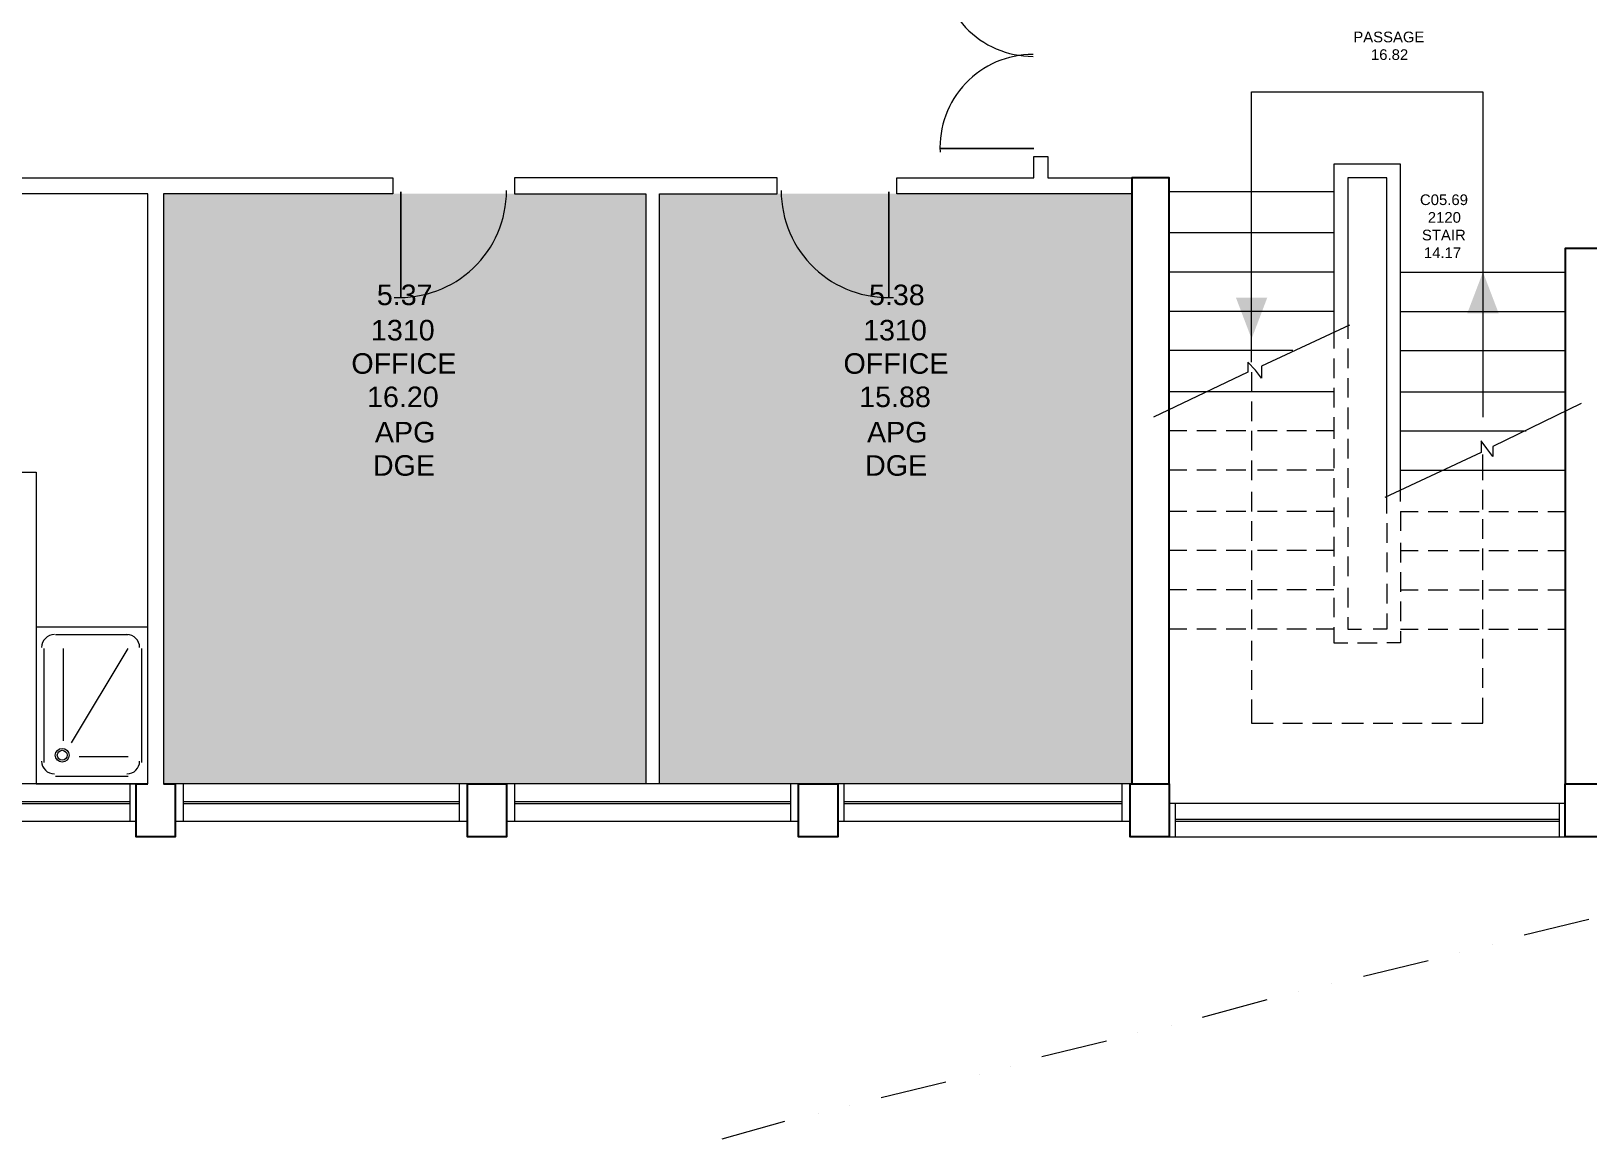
# Model space of a CAD drawing. Header units: millimetres. Extents: x -59 to 47, y 152 to 919.
# Drawn here: x 17.97 to 29.88, y 447.64 to 456.11 of the extents above; entities that cross this region are included whole.
import ezdxf

# ---------------------------------------------------------------- set-up
doc = ezdxf.new("R2010")
doc.units = ezdxf.units.MM
for name, color, linetype in [('PDF_014405$BL', 7, 'Continuous'), ('PDF_014405$DR', 7, 'Continuous'), ('PDF_014405$PL-STAIR', 7, 'Continuous'), ('PDF_014405$PL-TOIL', 7, 'Continuous'), ('PDF_014405$WA', 7, 'Continuous'), ('PDF_014405$WA-COL', 7, 'Continuous'), ('PDF_014405$WA-EXT', 7, 'Continuous'), ('PDF_014405$WN', 7, 'Continuous'), ('PDF_Text', 7, 'Continuous')]:
    doc.layers.add(name, color=color, linetype=linetype)
doc.layers.add('PDF_014405$HL-TMP', color=7, linetype='Continuous', true_color=0xe6db59)
doc.styles.add('PDF ArialMT', font='arial.ttf')

msp = doc.modelspace()

# ---------------------------------------------------------------- linework, layer by layer
at = {"layer": 'PDF_014405$BL', "lineweight": 9}
for points in [[(28.445, 452.512), (28.445, 452.602), (28.445, 455.092), (27.935, 455.092), (27.935, 453.802), (27.935, 453.682)], [(28.34, 452.422), (28.34, 452.557), (28.34, 454.987), (28.04, 454.987), (28.04, 453.862), (28.04, 453.757)], [(28.04, 453.682), (28.04, 453.532)], [(27.935, 453.607), (27.935, 453.457)], [(27.935, 453.382), (27.935, 453.232)], [(28.04, 453.457), (28.04, 453.307)], [(27.935, 453.157), (27.935, 452.992)], [(28.04, 453.232), (28.04, 453.067)], [(26.675, 453.052), (26.675, 453.052)], [(27.935, 452.917), (27.935, 452.767)], [(28.04, 452.992), (28.04, 452.842)], [(27.935, 452.692), (27.935, 452.542)], [(28.04, 452.767), (28.04, 452.617)], [(28.04, 452.542), (28.04, 452.392)], [(27.935, 452.467), (27.935, 452.317)], [(28.445, 452.437), (28.445, 452.287)], [(28.04, 452.317), (28.04, 452.167)], [(28.34, 452.347), (28.34, 452.197)], [(27.935, 452.242), (27.935, 452.092)], [(28.445, 452.197), (28.445, 452.047)], [(28.04, 452.092), (28.04, 451.942)], [(28.34, 452.122), (28.34, 451.972)], [(27.935, 452.017), (27.935, 451.867)], [(28.445, 451.972), (28.445, 451.822)], [(28.04, 451.852), (28.04, 451.702)], [(28.34, 451.882), (28.34, 451.732)], [(27.935, 451.777), (27.935, 451.627)], [(28.445, 451.747), (28.445, 451.597)], [(28.04, 451.627), (28.04, 451.537), (28.145, 451.537)], [(28.34, 451.657), (28.34, 451.537), (28.235, 451.537)], [(27.935, 451.552), (27.935, 451.432), (28.04, 451.432)], [(28.445, 451.522), (28.445, 451.432), (28.34, 451.432)], [(28.115, 451.432), (28.265, 451.432)], [(18.771, 450.352), (16.536, 450.352)], [(21.306, 450.352), (19.071, 450.352)], [(23.84, 450.352), (21.606, 450.352)], [(26.375, 450.352), (24.14, 450.352)], [(29.705, 450.202), (26.675, 450.202)], [(16.536, 450.067), (18.771, 450.067)], [(19.071, 450.067), (21.306, 450.067)], [(21.606, 450.067), (23.84, 450.067)], [(24.14, 450.067), (26.375, 450.067)], [(26.675, 449.948), (29.705, 449.948)], [(29.39, 449.198), (29.885, 449.318)], [(29.15, 449.123), (29.15, 449.123)], [(28.16, 448.883), (28.655, 449.003)], [(28.895, 449.063), (28.895, 449.063)], [(27.665, 448.763), (27.665, 448.763)], [(27.92, 448.823), (27.92, 448.823)], [(26.93, 448.568), (27.425, 448.703)], [(26.69, 448.508), (26.69, 448.508)], [(25.7, 448.268), (26.195, 448.388)], [(26.435, 448.448), (26.435, 448.448)], [(25.46, 448.193), (25.46, 448.193)], [(24.47, 447.953), (24.965, 448.073)], [(25.22, 448.133), (25.22, 448.133)], [(23.99, 447.833), (23.99, 447.833)], [(24.23, 447.893), (24.23, 447.893)], [(23.255, 447.638), (23.735, 447.773)]]:
    msp.add_lwpolyline(points, dxfattribs=at)
at = {"layer": 'PDF_014405$DR', "lineweight": 0}
for points in [[(25.64, 455.212), (24.92, 455.212), (25.64, 455.212)], [(20.796, 454.882), (20.796, 454.072), (20.796, 454.882)], [(24.53, 454.882), (24.53, 454.072), (24.53, 454.882)]]:
    msp.add_lwpolyline(points, dxfattribs=at)
for centre, radius, start, end in [((25.633, 456.629), 0.712, 177.0446, 270.0006), ((25.633, 455.22), 0.712, 89.9994, 182.9554), ((20.788, 454.89), 0.817, 267.0442, 359.9999), ((24.523, 454.89), 0.817, 180.0001, 272.9558)]:
    msp.add_arc(centre, radius, start, end, dxfattribs=at)
at = {"layer": 'PDF_014405$HL-TMP', "transparency": 33554559}
for points in [[(22.671, 454.867), (18.981, 454.867), (22.671, 450.352)], [(18.981, 454.867), (22.671, 450.352), (18.981, 450.352)], [(26.39, 454.867), (22.776, 454.867), (26.39, 450.352)], [(22.776, 454.867), (26.39, 450.352), (22.776, 450.352)]]:
    msp.add_solid(points, dxfattribs=at)
at = {"layer": 'PDF_014405$PL-STAIR', "lineweight": 9}
for points in [[(27.305, 453.577), (27.305, 453.757), (27.305, 454.882), (27.305, 455.647), (29.075, 455.647), (29.075, 454.267), (29.075, 453.157)], [(27.935, 454.882), (26.675, 454.882)], [(27.935, 454.567), (26.675, 454.567)], [(27.935, 454.267), (26.675, 454.267)], [(28.445, 454.267), (29.705, 454.267)], [(28.055, 453.862), (27.38, 453.547), (27.38, 453.457), (27.335, 453.517), (27.275, 453.577), (27.275, 453.502), (26.555, 453.157)], [(27.935, 453.967), (26.675, 453.967)], [(28.445, 453.967), (29.705, 453.967)], [(27.62, 453.667), (26.675, 453.667)], [(28.445, 453.667), (29.705, 453.667)], [(27.305, 453.502), (27.305, 453.352)], [(27.935, 453.352), (26.99, 453.352), (26.675, 453.352)], [(27.305, 453.277), (27.305, 453.127)], [(29.825, 453.262), (29.15, 452.932), (29.15, 452.857), (29.105, 452.917), (29.06, 452.977), (29.06, 452.887), (28.325, 452.542)], [(28.445, 453.352), (29.705, 453.352)], [(26.81, 453.052), (26.675, 453.052)], [(27.035, 453.052), (26.885, 453.052)], [(27.26, 453.052), (27.11, 453.052)], [(27.305, 453.052), (27.305, 452.902)], [(27.5, 453.052), (27.35, 453.052)], [(27.725, 453.052), (27.575, 453.052)], [(27.935, 453.052), (27.8, 453.052)], [(28.445, 453.052), (29.405, 453.052)], [(27.305, 452.827), (27.305, 452.677)], [(29.075, 452.677), (29.075, 452.872)], [(26.81, 452.752), (26.675, 452.752)], [(27.035, 452.752), (26.885, 452.752)], [(27.26, 452.752), (27.11, 452.752)], [(27.5, 452.752), (27.35, 452.752)], [(27.725, 452.752), (27.575, 452.752)], [(27.935, 452.752), (27.8, 452.752)], [(28.445, 452.752), (28.76, 452.752), (29.705, 452.752)], [(27.305, 452.587), (27.305, 452.437)], [(29.075, 452.452), (29.075, 452.602)], [(26.81, 452.437), (26.675, 452.437)], [(27.035, 452.437), (26.885, 452.437)], [(27.26, 452.437), (27.11, 452.437)], [(27.5, 452.437), (27.35, 452.437)], [(27.725, 452.437), (27.575, 452.437)], [(27.935, 452.437), (27.8, 452.437)], [(28.445, 452.437), (28.58, 452.437)], [(28.655, 452.437), (28.805, 452.437)], [(28.895, 452.437), (29.045, 452.437)], [(29.12, 452.437), (29.27, 452.437)], [(29.345, 452.437), (29.495, 452.437)], [(29.57, 452.437), (29.705, 452.437)], [(27.305, 452.362), (27.305, 452.212)], [(29.075, 452.227), (29.075, 452.377)], [(26.81, 452.137), (26.675, 452.137)], [(27.035, 452.137), (26.885, 452.137)], [(27.26, 452.137), (27.11, 452.137)], [(27.305, 452.137), (27.305, 451.987)], [(27.5, 452.137), (27.35, 452.137)], [(27.725, 452.137), (27.575, 452.137)], [(27.935, 452.137), (27.8, 452.137)], [(28.445, 452.137), (28.58, 452.137)], [(28.655, 452.137), (28.805, 452.137)], [(28.895, 452.137), (29.045, 452.137)], [(29.075, 451.987), (29.075, 452.152)], [(29.12, 452.137), (29.27, 452.137)], [(29.345, 452.137), (29.495, 452.137)], [(29.57, 452.137), (29.705, 452.137)], [(26.81, 451.837), (26.675, 451.837)], [(27.035, 451.837), (26.885, 451.837)], [(27.26, 451.837), (27.11, 451.837)], [(27.305, 451.912), (27.305, 451.762)], [(27.5, 451.837), (27.35, 451.837)], [(27.725, 451.837), (27.575, 451.837)], [(27.935, 451.837), (27.8, 451.837)], [(28.445, 451.837), (28.58, 451.837)], [(28.655, 451.837), (28.805, 451.837)], [(28.895, 451.837), (29.045, 451.837)], [(29.075, 451.762), (29.075, 451.912)], [(29.12, 451.837), (29.27, 451.837)], [(29.345, 451.837), (29.495, 451.837)], [(29.57, 451.837), (29.705, 451.837)], [(27.305, 451.687), (27.305, 451.537)], [(29.075, 451.537), (29.075, 451.687)], [(26.81, 451.537), (26.675, 451.537)], [(27.035, 451.537), (26.885, 451.537)], [(27.26, 451.537), (27.11, 451.537)], [(27.5, 451.537), (27.35, 451.537)], [(27.725, 451.537), (27.575, 451.537)], [(27.935, 451.537), (27.8, 451.537)], [(28.445, 451.537), (28.58, 451.537)], [(28.655, 451.537), (28.805, 451.537)], [(28.895, 451.537), (29.045, 451.537)], [(29.12, 451.537), (29.27, 451.537)], [(29.345, 451.537), (29.495, 451.537)], [(29.57, 451.537), (29.705, 451.537)], [(27.305, 451.447), (27.305, 451.297)], [(29.075, 451.312), (29.075, 451.462)], [(29.075, 451.087), (29.075, 451.237)], [(27.305, 451.222), (27.305, 451.072)], [(27.305, 450.997), (27.305, 450.817), (27.47, 450.817)], [(28.91, 450.817), (29.075, 450.817), (29.075, 451.012)], [(27.545, 450.817), (27.695, 450.817)], [(27.77, 450.817), (27.92, 450.817)], [(27.995, 450.817), (28.16, 450.817)], [(28.235, 450.817), (28.385, 450.817)], [(28.46, 450.817), (28.61, 450.817)], [(28.685, 450.817), (28.835, 450.817)]]:
    msp.add_lwpolyline(points, dxfattribs=at)
at = {"layer": 'PDF_014405$PL-STAIR', "transparency": 33554559}
for points in [[(29.195, 453.952), (29.075, 454.267), (28.955, 453.952)], [(27.185, 454.072), (27.305, 453.757), (27.425, 454.072)]]:
    msp.add_solid(points, dxfattribs=at)
at = {"layer": 'PDF_014405$PL-TOIL', "lineweight": 9}
msp.add_lwpolyline([(18.006, 450.352), (18.861, 450.352), (18.861, 451.552), (18.006, 451.552)], close=True, dxfattribs=at)
for points in [[(18.711, 451.492), (18.156, 451.492)], [(18.066, 451.387), (18.066, 450.517)], [(18.216, 450.682), (18.216, 451.387)], [(18.276, 450.667), (18.711, 451.387)], [(18.816, 450.517), (18.816, 451.387)], [(18.336, 450.562), (18.711, 450.562)], [(18.156, 450.412), (18.711, 450.412)]]:
    msp.add_lwpolyline(points, dxfattribs=at)
for radius in [0.0525, 0.0375]:
    msp.add_circle((18.206, 450.572), radius, dxfattribs=at)
for centre, start, end in [((18.146, 451.397), 90, 180), ((18.701, 451.397), 0, 90), ((18.146, 450.527), 180, 270), ((18.701, 450.527), 270, 360)]:
    msp.add_arc(centre, 0.0975, start, end, dxfattribs=at)
at = {"layer": 'PDF_014405$WA', "lineweight": 20}
for points in [[(26.39, 454.867), (24.59, 454.867), (24.59, 454.987), (25.64, 454.987), (25.64, 455.152), (25.745, 455.152), (25.745, 454.987), (26.39, 454.987)], [(18.861, 450.352), (18.861, 454.867), (13.686, 454.867), (13.686, 454.162), (13.566, 454.162), (13.566, 454.867), (13.491, 454.867), (13.491, 454.987), (20.736, 454.987), (20.736, 454.867), (18.981, 454.867), (18.981, 450.352)], [(22.776, 450.352), (22.776, 454.867), (23.675, 454.867), (23.675, 454.987), (21.666, 454.987), (21.666, 454.867), (22.671, 454.867), (22.671, 450.352)], [(17.886, 450.352), (17.886, 452.737), (18.006, 452.737), (18.006, 450.352)]]:
    msp.add_lwpolyline(points, dxfattribs=at)
at = {"layer": 'PDF_014405$WA-COL', "lineweight": 25}
msp.add_lwpolyline([(18.981, 450.352), (19.071, 450.352), (19.071, 449.948), (18.771, 449.948), (18.771, 450.352), (18.861, 450.352)], dxfattribs=at)
for points in [[(21.306, 450.352), (21.606, 450.352), (21.606, 449.948), (21.306, 449.948)], [(23.84, 450.352), (24.14, 450.352), (24.14, 449.948), (23.84, 449.948)], [(26.375, 450.352), (26.675, 450.352), (26.675, 449.948), (26.375, 449.948)], [(29.705, 450.352), (30.02, 450.352), (30.02, 449.948), (29.705, 449.948)]]:
    msp.add_lwpolyline(points, close=True, dxfattribs=at)
at = {"layer": 'PDF_014405$WA-EXT', "lineweight": 25}
for points in [[(26.675, 450.352), (26.675, 454.987), (26.39, 454.987), (26.39, 450.352)], [(29.99, 450.352), (29.99, 454.132), (32.615, 454.132), (32.615, 454.372), (29.99, 454.372), (29.99, 454.447), (29.705, 454.447), (29.705, 453.202), (29.705, 450.352)]]:
    msp.add_lwpolyline(points, dxfattribs=at)
at = {"layer": 'PDF_014405$WN', "lineweight": 0}
for points in [[(18.726, 450.067), (18.726, 450.352)], [(18.771, 450.067), (18.771, 450.352)], [(19.071, 450.352), (19.071, 450.067)], [(19.131, 450.352), (19.131, 450.067)], [(21.246, 450.067), (21.246, 450.352)], [(21.306, 450.067), (21.306, 450.352)], [(21.606, 450.352), (21.606, 450.067)], [(21.666, 450.352), (21.666, 450.067)], [(23.78, 450.067), (23.78, 450.352)], [(23.84, 450.067), (23.84, 450.352)], [(24.14, 450.352), (24.14, 450.067)], [(24.185, 450.352), (24.185, 450.067)], [(26.315, 450.067), (26.315, 450.352)], [(26.375, 450.067), (26.375, 450.352)], [(16.596, 450.217), (18.726, 450.217)], [(16.596, 450.202), (18.726, 450.202)], [(19.131, 450.217), (21.246, 450.217)], [(19.131, 450.202), (21.246, 450.202)], [(21.666, 450.217), (23.78, 450.217)], [(21.666, 450.202), (23.78, 450.202)], [(24.185, 450.217), (26.315, 450.217)], [(24.185, 450.202), (26.315, 450.202)], [(26.675, 450.202), (26.675, 449.948)], [(26.72, 450.202), (26.72, 449.948)], [(29.66, 449.948), (29.66, 450.202)], [(29.705, 449.948), (29.705, 450.202)], [(26.72, 450.082), (29.66, 450.082)], [(26.72, 450.067), (29.66, 450.067)]]:
    msp.add_lwpolyline(points, dxfattribs=at)

# ---------------------------------------------------------------- texts
at = {"layer": 'PDF_Text', "attachment_point": 4, "style": 'PDF ArialMT'}
for s, insert, char_height in [('PASSAGE', (28.083, 456.065), 0.0815), ('16.82', (28.218, 455.93), 0.0815), ('C05.69', (28.593, 454.82), 0.0815), ('2120', (28.653, 454.685), 0.0815), ('STAIR', (28.608, 454.55), 0.0815), ('14.17', (28.623, 454.415), 0.0815), ('5.37', (20.613, 454.092), 0.1569), ('5.38', (24.378, 454.092), 0.1569), ('1310', (20.568, 453.822), 0.1569), ('1310', (24.333, 453.822), 0.1569), ('OFFICE', (20.418, 453.567), 0.1569), ('OFFICE', (24.183, 453.567), 0.1569), ('16.20', (20.538, 453.312), 0.1569), ('15.88', (24.303, 453.312), 0.1569), ('APG', (20.598, 453.042), 0.1569), ('APG', (24.363, 453.042), 0.1569), ('DGE', (20.583, 452.787), 0.1569), ('DGE', (24.348, 452.787), 0.1569)]:
    msp.add_mtext(s, dxfattribs=dict(at, insert=insert, char_height=char_height))

doc.saveas('drawing.dxf')
